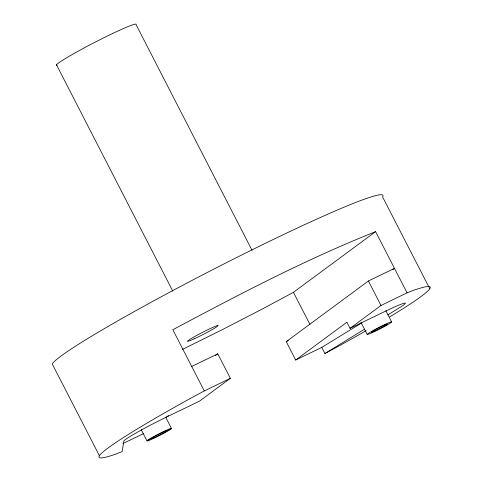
<?xml version="1.0" encoding="UTF-8"?>
<svg xmlns="http://www.w3.org/2000/svg" width="482" height="482" viewBox="0 0 482 482"><rect width="100%" height="100%" fill="white"/><g stroke="black" fill="none" stroke-linecap="round" stroke-linejoin="round"><path stroke-width="0.72" d="M182.551 349.348L220.852 330.393L264.028 308.125L293.442 292.309L375.605 231.643L407.067 292.857L413.791 290.23A186.136 11.688 -27.2 0 1 389.769 316.825M215.358 355.626L217.774 353.842L230.36 378.328L199.397 401.193L164.633 418.002A34.481 2.163 -27.2 0 0 123.916 440.946L122.127 451.604L115.403 454.231A186.136 11.688 -27.2 0 1 192.637 397.198L204.29 390.938L230.36 378.328M165.531 417.755L168.543 415.526M361.874 322.771L321.759 347.408L295.683 360.018L286.248 341.654L368.411 280.982L394.481 268.372L392.667 269.709M295.683 360.018L346.883 322.211L350.028 328.332L384.793 311.517A34.481 2.163 -27.2 0 1 400.036 307.389L387.938 314.818M350.028 328.332L380.991 305.468L407.067 292.857M321.759 347.408L324.904 353.529L364.38 329.284M324.904 353.529L336.55 347.263A186.136 11.688 -27.2 0 0 366.157 330.67M191.703 366.453L217.774 353.842M286.248 341.654L288.254 340.684M122.988 443.542L143.714 433.523M147.631 440.271L151.703 438.301M166.766 431.016L170.839 429.046M375.605 231.643C305.805 259.461 239.072 294.418 172.827 329.724L204.29 390.938M429.781 288.736L382.588 196.909A186.136 11.688 -27.2 0 0 229.685 261.033A186.136 11.688 -27.2 0 0 52.219 363.904L99.413 455.731M385.835 310.667L391.649 321.976M368.411 280.982L380.991 305.468M360.982 322.392L367.139 334.369M293.442 292.309L309.914 324.368M252.026 250.26L136.063 24.624A44.826 2.814 -27.2 0 0 94.02 42.729A44.826 2.814 -27.2 0 0 57.093 65.359M56.502 64.835L172.809 291.146M165.675 417.153L171.49 428.462A13.809 0.868 -27.2 0 1 152.318 439A13.809 0.868 -27.2 0 1 153.897 436.511A13.809 0.868 -27.2 0 1 171.49 428.462M141.166 429.54L146.98 440.855M372.478 332.514L370.086 333.568A13.809 0.868 -27.2 0 1 376.056 328.941A13.809 0.868 -27.2 0 1 391.523 322.127A13.809 0.868 -27.2 0 1 372.478 332.514M154.746 437.475A8.965 0.56 -27.2 0 0 167.194 430.637A8.965 0.56 -27.2 0 0 155.77 435.861A8.965 0.56 -27.2 0 0 154.746 437.475M194.15 338.852A17.244 1.085 -27.2 0 0 218.081 325.693A17.244 1.085 -27.2 0 0 196.12 335.743A17.244 1.085 -27.2 0 0 194.15 338.852M374.906 330.989A8.965 0.56 -27.2 0 0 387.347 324.151A8.965 0.56 -27.2 0 0 375.93 329.375A8.965 0.56 -27.2 0 0 374.906 330.989"/></g></svg>
